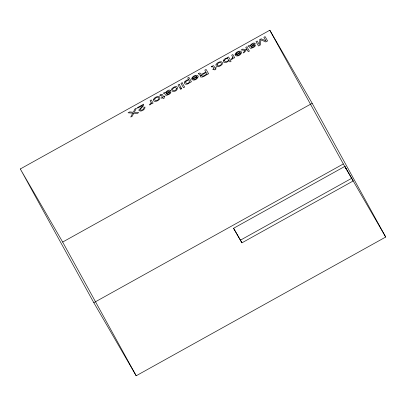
<?xml version="1.0" encoding="UTF-8"?>
<svg xmlns="http://www.w3.org/2000/svg" width="406" height="406" viewBox="0 0 406 406"><rect width="100%" height="100%" fill="white"/><g stroke="black" fill="none" stroke-linecap="round" stroke-linejoin="round"><path stroke-width="0.61" d="M20.3 168.962L269.812 30.227L312.184 103.312L385.7 237.038L136.188 375.773L93.816 302.688L20.3 168.962L62.671 242.052L136.188 375.773M62.671 242.052L312.184 103.312M93.816 302.688L343.329 163.948L385.7 237.038M233.572 228.279L344.836 166.409L351.718 178.285L353.19 180.964L241.925 242.829L233.572 228.279L241.925 242.829M240.453 240.154L351.718 178.285M344.836 166.409L346.308 169.089M269.812 30.227L343.329 163.948M201.615 75.541C202.518 77.764 205.842 73.973 207.04 73.953L206.182 72.476L202.427 74.623L201.615 75.541M170.55 90.558L169.683 91.929L166.764 93.893L166.663 94.354L167.313 94.512L168.591 93.959L169.586 93.238L169.82 92.497L170.906 91.893C171.048 93.999 167.942 94.852 166.323 95.374C164.897 95.572 165.08 92.198 163.669 93.517L163.44 93.126L164.212 92.629L165.562 92.517C166.511 91.279 169.17 88.98 170.55 90.558M255.095 43.554L254.222 44.919L251.304 46.883L251.202 47.345L251.852 47.502L253.136 46.949L254.131 46.233L254.359 45.487L255.445 44.883C255.587 46.994 252.486 47.847 250.862 48.365C249.436 48.563 249.624 45.188 248.208 46.512L247.98 46.122L248.751 45.619L250.106 45.513C251.05 44.269 253.709 41.975 255.095 43.554M176.544 88.396C176.549 89.883 174.478 91.127 173.174 90.502L172.042 91.132C178.635 93.319 179.756 82.19 172.256 88.341A2.715 1.248 -28.8 0 0 171.499 89.421L171.474 90.152L172.606 89.523L172.87 88.65L174.352 87.584A1.634 0.751 -28.8 0 1 175.468 87.366L176.544 88.396M138.893 110.097C139.918 112.792 145.759 109.498 144.993 107.001L143.81 107.656C144.272 109.29 141.872 110.32 140.552 110.204L140.202 109.569L140.446 109.087L143.546 105.722L143.643 104.154L137.294 107.686L137.583 108.184L142.633 105.377L142.151 106.397L138.893 110.097M224.452 60.403L224.98 61.656C230.953 62.448 227.873 55.028 224.452 60.403M259.911 39.504L259.317 44.655L257.231 40.996L256.008 41.676L258.515 45.995L260.337 44.985L260.926 39.824L265.768 41.965L267.61 40.94L265.103 36.616L263.875 37.301L266.021 40.93L261.185 38.798L259.911 39.504M154.737 98.968C154.199 101.084 156.97 100.916 157.975 99.83A1.812 0.832 -28.8 0 0 158.827 98.902L158.792 97.734L157.822 97.166L156.092 97.684L154.737 98.968M217.225 64.219C216.687 66.335 219.453 66.173 220.463 65.087A1.812 0.832 -28.8 0 0 221.316 64.153L221.28 62.991L220.311 62.422L218.575 62.94L217.225 64.219M185.491 81.997C188.683 87.924 192.211 75.394 185.491 81.997M223.31 60.727C223.067 64.199 228.116 62.301 229.045 60.332L229.953 61.9L231.085 61.27L228.568 56.931L227.497 57.53L227.73 57.931C225.934 57.936 224.021 59.048 223.31 60.727M153.498 99.531C153.047 102.479 157.117 101.414 158.416 100.191A3.268 1.502 -28.8 0 0 159.832 98.82C161.218 94.502 154.062 96.851 153.498 99.531M215.982 64.787C215.535 67.731 219.605 66.67 220.905 65.442A3.268 1.502 -28.8 0 0 222.321 64.072C223.701 59.753 216.55 62.108 215.982 64.787M192.814 77.861L191.612 78.789C192.023 76.399 196.712 73.613 198.285 76.252C198.164 78.835 193.616 81.596 191.754 79.261L196.824 76.445L195.88 75.952L195.164 76.064L193.495 76.988L192.814 77.861M236.185 53.744L234.983 54.673C235.394 52.283 240.083 49.496 241.661 52.135C241.534 54.719 236.987 57.479 235.125 55.145L240.195 52.328L239.251 51.836L238.535 51.948L236.865 52.871L236.185 53.744M200.407 75.927L200.706 77.054C203.634 77.597 206.035 74.592 208.618 73.745L206.111 69.421L204.822 70.136L205.898 71.989L202.975 73.618L201.153 74.242L199.808 72.928L198.23 73.801L198.854 73.933L199.823 75.08L201.163 74.983L200.407 75.927M166.059 92.69L166.308 93.674L168.982 91.756L169.261 91.02L167.734 91.213L166.059 92.69M250.603 45.685L250.852 46.665L253.522 44.751L253.801 44.01L252.278 44.203L250.603 45.685M184.425 82.048C183.548 85.788 189.206 84.194 190.049 81.946L190.292 82.367L191.424 81.738L188.876 77.343L187.714 77.988L188.643 79.601L186.379 80.251L184.425 82.048M151.205 102.769L150.55 103.753L149.418 104.444L149.743 105.002L150.743 104.393L151.656 103.149L151.971 103.692L153.077 103.078L151.25 99.927L150.088 100.571L151.205 102.769M232.805 57.393L232.151 58.378L231.024 59.073L231.349 59.631L232.349 59.017L233.257 57.774L233.577 58.317L234.678 57.703L232.851 54.551L231.689 55.196L232.805 57.393M197.093 77.343C196.545 78.683 194.51 80.012 193.195 79.018L197.037 76.881L197.093 77.343M240.464 53.227C239.916 54.566 237.88 55.896 236.566 54.901L240.408 52.765L240.464 53.227M133.731 113.193L132.29 116.187L130.757 117.035L132.721 113.157L128.098 112.797L129.692 111.914L133.28 112.269L134.878 109.031L136.426 108.169L134.315 112.269L138.72 112.609L137.111 113.502L133.731 113.193M246.812 49.187L244.605 52.181L243.118 53.008L245.082 50.359L241.144 49.943L242.631 49.116L245.706 49.507L246.447 48.558L245.762 47.375L246.878 46.751L249.385 51.075L248.269 51.694L246.812 49.187M160.192 94.902L159.802 95.171L160.04 95.588L161.146 95.116L162.481 97.278L161.375 97.892L161.629 98.323L162.73 97.709L163.242 98.587L164.415 97.937L163.907 97.054L164.841 96.537L164.592 96.1L163.654 96.623L162.212 94.304L160.192 94.902M211.653 66.29L211.257 66.559L211.501 66.975L212.602 66.503L213.937 68.665L212.83 69.279L213.084 69.71L214.19 69.096L214.698 69.974L215.875 69.324L215.363 68.441L216.302 67.924L216.048 67.492L215.114 68.01L213.673 65.691L211.653 66.29M179.219 84.372L178.036 85.032L179.858 88.168L181.035 87.508L179.219 84.372M182.127 82.758L180.964 83.403L183.466 87.726L184.628 87.082L182.127 82.758M181.375 88.097L180.193 88.752L180.543 89.356L181.726 88.696L181.375 88.097"/></g></svg>
